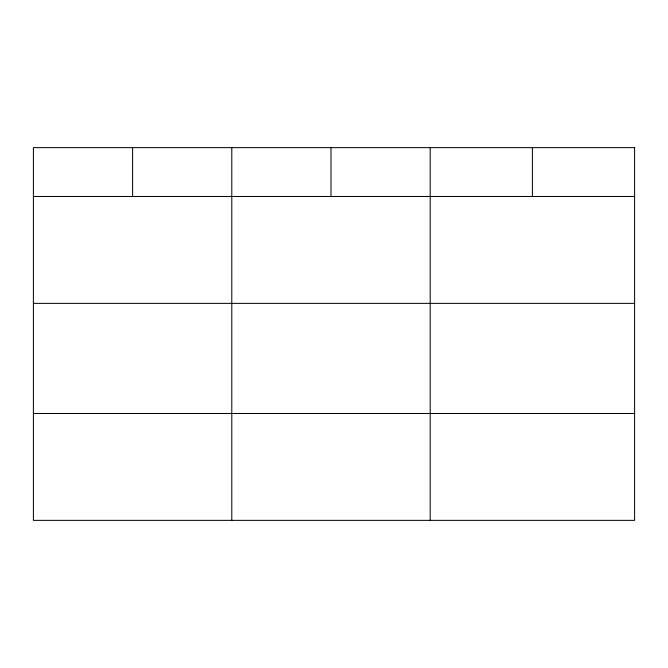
<?xml version="1.0" encoding="UTF-8"?>
<svg xmlns="http://www.w3.org/2000/svg" width="668" height="668" viewBox="0 0 668 668"><rect width="100%" height="100%" fill="white"/><g stroke="black" fill="none" stroke-linecap="round" stroke-linejoin="round"><path stroke-width="1" d="M33.4 196.484L634.6 196.484M33.4 303.364L634.6 303.364M33.4 413.484L634.6 413.484M532.396 147.636L532.396 196.484M430.192 147.636L430.192 520.364M330.994 147.636L330.994 196.484M231.796 147.636L231.796 520.364M132.598 147.636L132.598 196.484M634.6 147.636L33.4 147.636L33.4 520.364L634.6 520.364L634.6 147.636"/></g></svg>
